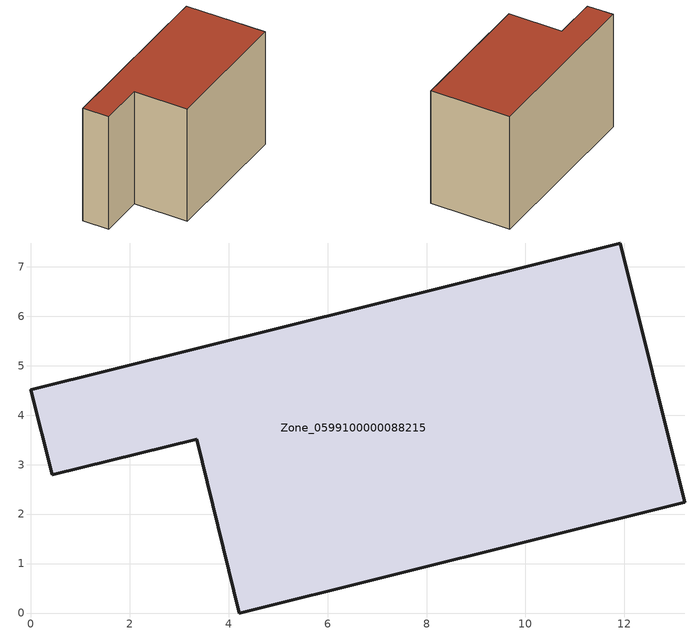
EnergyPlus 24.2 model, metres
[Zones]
Zone_0599100000088215
 floor ground (C_G): 3.35,3.51 0.43,2.79 0,4.51 11.92,7.48 13.22,2.24 4.22,0 z0
 wall outside (C_F): 11.92,7.48 0,4.51 0.43,2.79 3.35,3.51 4.22,0 13.22,2.24 11.92,7.48 z0:8.09
 roof outside (C_R): 4.22,0 13.22,2.24 11.92,7.48 0,4.51 0.43,2.79 3.35,3.51 z8.09
[BUILDING]
Pand.0599100000088215: North Axis=0; Terrain=City; Loads Convergence Tolerance Value=0.04; Temperature Convergence Tolerance Value=0.4; Solar Distribution=FullExterior; Maximum Number of Warmup Days=25; Minimum Number of Warmup Days=1
[Site:Location]
Rotterdam.The.Hague.AP_ZH_NLD Design_Conditions: Latitude=51.96; Longitude=4.45; Time Zone=1; Elevation=-4.5
[SITE:GROUNDTEMPERATURE:BUILDINGSURFACE]
18, 18, 18, 18, 18, 18, 18, 18, 18, 18, 18, 18
[MATERIAL] Thermal Absorptance=0.9; Solar Absorptance=0.7; Visible Absorptance=0.7
Name | Roughness | Thickness | Conductivity | Density | Specific Heat
G.TI.1975-1991 | MediumSmooth | 0.15 | 0.288461 | 540 | 1210
F.TI.1975-1991 | Rough | 0.3 | 0.230769 | 1920 | 840
R.TI.1975-1991 | MediumRough | 0.2 | 0.153846 | 1500 | 1000
[CONSTRUCTION]
C_G: G.TI.1975-1991
C_F: F.TI.1975-1991
C_R: R.TI.1975-1991
[ZONE]
Zone_0599100000088215: Type=1; Multiplier=1; Ceiling Height=Autocalculate; Volume=Autocalculate; Floor Area=autocalculate; Part of Total Floor Area=Yes
[ZONEINFILTRATION:DESIGNFLOWRATE]
Infil_Zone_0599100000088215: Zone or ZoneList or Space or SpaceList=Zone_0599100000088215; Schedule=AlwaysOn; Design Flow Rate Calculation Method=Flow/Area; Flow Rate per Floor Area=0.003; Constant Term Coefficient=1; Temperature Term Coefficient=0; Velocity Term Coefficient=0; Velocity Squared Term Coefficient=0
[HVACTEMPLATE:ZONE:IDEALLOADSAIRSYSTEM]
Zone_0599100000088215: Maximum Heating Supply Air Temperature=50; Minimum Cooling Supply Air Temperature=13; Maximum Heating Supply Air Humidity Ratio=0.0156; Minimum Cooling Supply Air Humidity Ratio=0.0077; Heating Limit=NoLimit; Cooling Limit=NoLimit; Dehumidification Control Type=ConstantSensibleHeatRatio; Cooling Sensible Heat Ratio=0.7; Dehumidification Setpoint=60; Humidification Control Type=None; Humidification Setpoint=30; Outdoor Air Method=None; Outdoor Air Flow Rate per Person=0.00944; Outdoor Air Flow Rate per Zone Floor Area=0; Outdoor Air Flow Rate per Zone=0; Demand Controlled Ventilation Type=None; Outdoor Air Economizer Type=NoEconomizer; Heat Recovery Type=None; Sensible Heat Recovery Effectiveness=0.7; Latent Heat Recovery Effectiveness=0.65
[ZONECONTROL:THERMOSTAT]
ThermostatControl_Zone_0599100000088215: Zone or ZoneList=Zone_0599100000088215; Control Type Schedule=DualSetpointControlType; Control 1=Thermostat_Zone_0599100000088215; Temperature Difference Between Cutout And Setpoint=0
[THERMOSTATSETPOINT:DUALSETPOINT]
Thermostat_Zone_0599100000088215: Heating Setpoint Temperature Schedule=HeatingSetpoint_Zone_0599100000088215; Cooling Setpoint Temperature Schedule=CoolingSetpoint_Zone_0599100000088215
[SCHEDULE:COMPACT]
HeatingSetpoint_Zone_0599100000088215: Through: 12/31, For: AllDays, Until: 24:00, 21
CoolingSetpoint_Zone_0599100000088215: Through: 12/31, For: AllDays, Until: 24:00, 24
DualSetpointControlType: Through: 12/31, For: AllDays, Until: 24:00, 4
AlwaysOn: Through: 12/31, For: AllDays, Until: 24:00, 1
